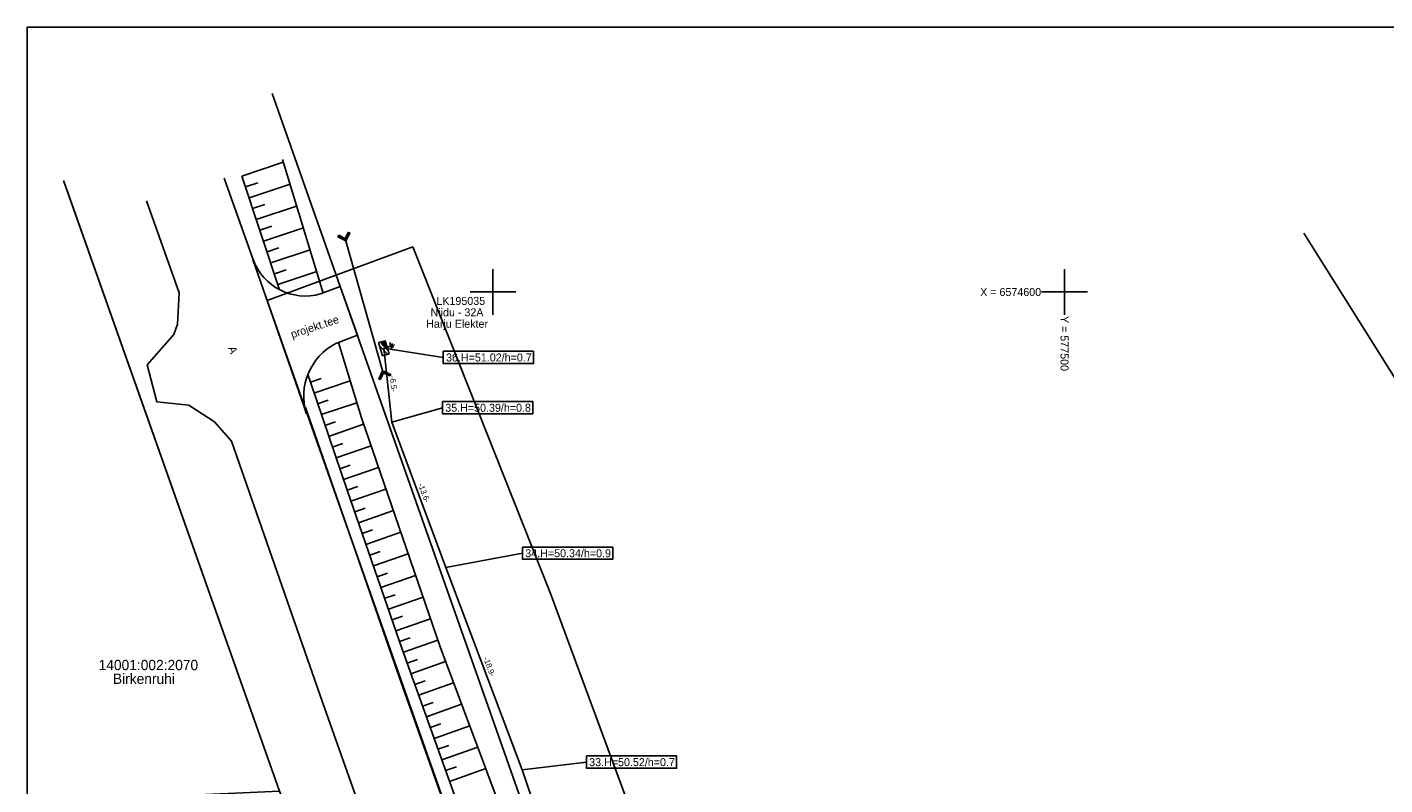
# Model space of a CAD drawing. Extents: x 577409 to 577599, y 6574248 to 6574623.
# Drawn here: x 577409.3 to 577528, y 6574556.9 to 6574623.2 of the extents above; entities that cross this region are included whole.
import ezdxf

# ---------------------------------------------------------------- set-up
doc = ezdxf.new("R2010")
doc.units = 0
for name, color, linetype in [('ABIJOONIS', 7, 'Continuous'), ('ELRAJATISMP', 7, 'Continuous'), ('JOONSIDE', 7, 'Continuous'), ('MOOTPIIR', 7, 'Continuous'), ('MPKAABEL', 7, 'Continuous'), ('PIIR', 7, 'Continuous'), ('RELJEEF', 7, 'Continuous'), ('TEE', 7, 'Continuous'), ('TRUUP', 7, 'Continuous'), ('VORK', 7, 'Continuous'), ('VORMISTUS', 7, 'Continuous')]:
    doc.layers.add(name, color=color, linetype=linetype)

msp = doc.modelspace()

# ---------------------------------------------------------------- linework, layer by layer
at = {"layer": 'ABIJOONIS'}
for points in [[(577429.01, 6574602.85), (577433.68, 6574589.36)], [(577436.25, 6574595.48), (577438.15, 6574596.21), (577436.65, 6574600.47), (577434.93, 6574599.84)], [(577440.45, 6574595.08), (577445.65, 6574594.27)], [(577441.15, 6574588.61), (577445.59, 6574589.87)], [(577445.88, 6574575.9), (577452.58, 6574577.14)], [(577452.56, 6574558.19), (577458.18, 6574558.86)]]:
    msp.add_lwpolyline(points, dxfattribs=at)
for points in [[(577445.65, 6574594.81), (577453.54, 6574594.81), (577453.54, 6574593.73), (577445.65, 6574593.73)], [(577445.59, 6574590.41), (577453.48, 6574590.41), (577453.48, 6574589.33), (577445.59, 6574589.33)], [(577452.58, 6574577.68), (577460.48, 6574577.68), (577460.48, 6574576.61), (577452.58, 6574576.61)], [(577458.18, 6574559.4), (577466.07, 6574559.4), (577466.07, 6574558.32), (577458.18, 6574558.32)]]:
    msp.add_lwpolyline(points, close=True, dxfattribs=at)
for centre, radius, start, end in [((577433.59, 6574604.52), 4.87, 200.1111, 285.9744), ((577438.63, 6574590.88), 5.18, 117.3721, 197.0226)]:
    msp.add_arc(centre, radius, start, end, dxfattribs=at)
at = {"layer": 'ELRAJATISMP'}
for p, q in [((577440.56, 6574595.74), (577439.99, 6574595.57)), ((577439.99, 6574595.57), (577440.34, 6574594.42)), ((577440.08, 6574595.28), (577440.77, 6574594.55)), ((577440.15, 6574595.6), (577440.14, 6574595.61)), ((577440.14, 6574595.61), (577440.82, 6574594.89)), ((577440.17, 6574595.57), (577440.16, 6574595.62)), ((577440.2, 6574595.54), (577440.18, 6574595.62)), ((577440.23, 6574595.52), (577440.19, 6574595.63)), ((577440.25, 6574595.49), (577440.21, 6574595.63)), ((577440.28, 6574595.46), (577440.22, 6574595.64)), ((577440.3, 6574595.43), (577440.24, 6574595.64)), ((577440.33, 6574595.41), (577440.26, 6574595.65)), ((577440.36, 6574595.38), (577440.27, 6574595.65)), ((577440.38, 6574595.35), (577440.29, 6574595.66)), ((577440.41, 6574595.33), (577440.3, 6574595.66)), ((577440.43, 6574595.3), (577440.32, 6574595.67)), ((577440.46, 6574595.27), (577440.34, 6574595.67)), ((577440.49, 6574595.24), (577440.35, 6574595.68)), ((577440.51, 6574595.22), (577440.37, 6574595.68)), ((577440.54, 6574595.19), (577440.39, 6574595.69)), ((577440.56, 6574595.16), (577440.4, 6574595.69)), ((577440.59, 6574595.13), (577440.42, 6574595.7)), ((577440.61, 6574595.11), (577440.43, 6574595.7)), ((577440.64, 6574595.08), (577440.45, 6574595.71)), ((577440.67, 6574595.05), (577440.47, 6574595.71)), ((577440.69, 6574595.02), (577440.48, 6574595.72)), ((577440.72, 6574595), (577440.5, 6574595.72)), ((577440.74, 6574594.97), (577440.51, 6574595.73)), ((577440.77, 6574594.94), (577440.53, 6574595.73)), ((577440.8, 6574594.91), (577440.55, 6574595.74)), ((577440.91, 6574594.6), (577440.56, 6574595.74)), ((577440.34, 6574594.42), (577440.91, 6574594.6))]:
    msp.add_line(p, q, dxfattribs=at)
at = {"layer": 'MOOTPIIR'}
msp.add_lwpolyline([(577547.26, 6574279.56), (577575.84, 6574323.15), (577538.54, 6574379.31), (577507.52, 6574431.61), (577455.05, 6574573.61), (577442.98, 6574603.95), (577430.24, 6574599.26), (577474, 6574475.2), (577505.6, 6574401.44), (577533.34, 6574358.6), (577556.31, 6574324.4), (577533.84, 6574288.02)], close=True, dxfattribs=at)
at = {"layer": 'MPKAABEL'}
for points in [[(577440.74, 6574595.17), (577441.06, 6574595.27)], [(577440.97, 6574595.57), (577441.15, 6574594.96)], [(577441.15, 6574595.49), (577441.26, 6574595.14)], [(577441.33, 6574595.4), (577441.36, 6574595.31)], [(577526.12, 6574387.08), (577519.82, 6574398.23), (577515.12, 6574404.99), (577512.36, 6574407.04), (577508.23, 6574415.1), (577502.06, 6574426), (577500.02, 6574430.77), (577496.84, 6574438.01), (577493.61, 6574445.63), (577490.21, 6574454.23), (577488.35, 6574457.88), (577485.51, 6574466.77), (577480.61, 6574479.4), (577476.12, 6574491.04), (577471.34, 6574504.26), (577466.07, 6574519.05), (577461.09, 6574532.35), (577457.19, 6574544.59), (577452.56, 6574558.19), (577445.88, 6574575.9), (577441.15, 6574588.61), (577440.45, 6574595.08)], [(577526.12, 6574387.08), (577519.82, 6574398.23), (577515.12, 6574404.99), (577512.36, 6574407.04), (577508.23, 6574415.1), (577502.06, 6574426), (577500.02, 6574430.77), (577496.84, 6574438.01), (577493.61, 6574445.63), (577490.21, 6574454.23), (577488.35, 6574457.88), (577485.51, 6574466.77), (577480.61, 6574479.4), (577476.12, 6574491.04), (577471.34, 6574504.26), (577466.07, 6574519.05), (577461.09, 6574532.35), (577457.19, 6574544.59), (577452.56, 6574558.19), (577445.88, 6574575.9), (577441.15, 6574588.61), (577440.45, 6574595.08)]]:
    msp.add_lwpolyline(points, dxfattribs=at)
at = {"layer": 'PIIR'}
for points in [[(577430.7, 6574617.36), (577454.8, 6574548.9), (577470.46, 6574504.45), (577478.09, 6574483.51), (577485.56, 6574463.85), (577503.96, 6574421.12), (577514.25, 6574400.53), (577516.92, 6574401.89), (577520.16, 6574395.55), (577527.85, 6574381.74), (577539.29, 6574362.59), (577550.82, 6574344.74), (577560.07, 6574329.82), (577574.04, 6574314.31), (577576.1, 6574312.13), (577591.26, 6574296.13)], [(577412.44, 6574609.75), (577431.32, 6574556.32), (577412.02, 6574555.44)], [(577581, 6574271.94), (577559.71, 6574294.67), (577556.27, 6574291.45), (577550.07, 6574299.19), (577544.77, 6574301.73), (577535.56, 6574323.58), (577492.55, 6574379.32), (577497.67, 6574387.99), (577431.32, 6574556.32), (577412.67, 6574609.11)], [(577589.22, 6574496.44), (577520.94, 6574605.16)]]:
    msp.add_lwpolyline(points, dxfattribs=at)
at = {"layer": 'RELJEEF'}
for p, q in [((577428.04, 6574610.14), (577431.66, 6574611.35)), ((577428.35, 6574609.2), (577429.43, 6574609.55)), ((577428.67, 6574608.25), (577432.25, 6574609.44)), ((577428.98, 6574607.3), (577430.05, 6574607.65)), ((577429.3, 6574606.35), (577432.83, 6574607.52)), ((577429.62, 6574605.4), (577430.67, 6574605.75)), ((577429.93, 6574604.45), (577433.42, 6574605.61)), ((577430.25, 6574603.5), (577431.28, 6574603.85)), ((577430.56, 6574602.55), (577434, 6574603.7)), ((577430.88, 6574601.6), (577431.9, 6574601.94)), ((577431.19, 6574600.65), (577434.59, 6574601.78)), ((577434.03, 6574592.11), (577434.98, 6574592.43)), ((577434.34, 6574591.16), (577437.51, 6574592.22)), ((577434.66, 6574590.21), (577435.6, 6574590.53)), ((577434.97, 6574589.27), (577438.09, 6574590.3)), ((577435.29, 6574588.32), (577436.22, 6574588.64)), ((577435.62, 6574587.37), (577438.68, 6574588.43)), ((577435.95, 6574586.43), (577436.87, 6574586.75)), ((577436.28, 6574585.48), (577439.34, 6574586.54)), ((577436.6, 6574584.54), (577437.52, 6574584.86)), ((577436.93, 6574583.59), (577439.99, 6574584.65)), ((577437.26, 6574582.65), (577438.17, 6574582.97)), ((577437.58, 6574581.7), (577440.64, 6574582.76)), ((577437.91, 6574580.76), (577438.83, 6574581.08)), ((577438.24, 6574579.81), (577441.29, 6574580.87)), ((577438.57, 6574578.87), (577439.48, 6574579.19)), ((577438.89, 6574577.92), (577441.94, 6574578.98)), ((577439.22, 6574576.98), (577440.13, 6574577.29)), ((577439.55, 6574576.03), (577442.59, 6574577.09)), ((577439.88, 6574575.09), (577440.79, 6574575.4)), ((577440.2, 6574574.14), (577443.24, 6574575.19)), ((577440.53, 6574573.2), (577441.44, 6574573.51)), ((577440.86, 6574572.25), (577443.89, 6574573.3)), ((577441.18, 6574571.31), (577442.09, 6574571.62)), ((577441.51, 6574570.36), (577444.54, 6574571.41)), ((577441.84, 6574569.42), (577442.75, 6574569.73)), ((577442.17, 6574568.47), (577445.19, 6574569.52)), ((577442.49, 6574567.53), (577443.4, 6574567.84)), ((577442.83, 6574566.59), (577445.86, 6574567.67)), ((577443.17, 6574565.65), (577444.08, 6574565.97)), ((577443.5, 6574564.71), (577446.56, 6574565.8)), ((577443.84, 6574563.76), (577444.76, 6574564.09)), ((577444.18, 6574562.82), (577447.26, 6574563.93)), ((577444.52, 6574561.88), (577445.45, 6574562.21)), ((577444.85, 6574560.94), (577447.97, 6574562.05)), ((577445.19, 6574560), (577446.13, 6574560.33)), ((577445.53, 6574559.06), (577448.67, 6574560.18)), ((577445.86, 6574558.12), (577446.81, 6574558.45)), ((577446.2, 6574557.17), (577449.37, 6574558.31))]:
    msp.add_line(p, q, dxfattribs=at)
for points in [[(577431.59, 6574611.6), (577435.16, 6574599.91)], [(577431.34, 6574600.2), (577428.04, 6574610.14)], [(577436.48, 6574595.57), (577438.5, 6574588.98), (577445.38, 6574568.96), (577453.56, 6574547.14), (577461.46, 6574525.42), (577469.08, 6574504.59), (577473.09, 6574491.98), (577481.57, 6574470.38), (577489.03, 6574447.09), (577498.28, 6574426.4), (577508.08, 6574405.14), (577509.41, 6574404.2), (577513.94, 6574404.83)], [(577433.81, 6574592.77), (577434.03, 6574592.11), (577437.26, 6574582.65), (577440.2, 6574574.14), (577441.84, 6574569.42), (577442.49, 6574567.53), (577445.53, 6574559.06), (577450.25, 6574545.88), (577454.26, 6574534.57), (577457.61, 6574525.14), (577459.95, 6574518.55), (577462.28, 6574511.95), (577464.29, 6574506.29), (577466.3, 6574500.64), (577467.3, 6574497.81), (577468.97, 6574493.1), (577469.99, 6574490.28), (577471.07, 6574487.48), (577478.06, 6574469.32), (577487.4, 6574446.11), (577496.56, 6574425.02), (577507.05, 6574404.26), (577508.61, 6574402.75), (577513.94, 6574404.83)]]:
    msp.add_lwpolyline(points, dxfattribs=at)
at = {"layer": 'TEE'}
for points in [[(577426.49, 6574609.95), (577429.11, 6574602.57)], [(577496.03, 6574370.72), (577502.99, 6574378.9), (577505.19, 6574381.18), (577505.93, 6574383.26), (577506.11, 6574386.24), (577498.68, 6574400.43), (577488.96, 6574420.49), (577479.65, 6574441.99), (577469.51, 6574467.42), (577462.1, 6574487.32), (577457.19, 6574501.09), (577450.36, 6574520.91), (577443.01, 6574541.7), (577435.1, 6574564.11), (577427.13, 6574586.95), (577425.65, 6574588.64), (577423.4, 6574590.1), (577420.59, 6574590.39), (577419.75, 6574593.63), (577422.09, 6574596.27), (577422.4, 6574597.19), (577422.56, 6574599.92), (577419.69, 6574607.98)], [(577433.61, 6574589.9), (577434.17, 6574588.31), (577441.62, 6574566.81), (577449.09, 6574545.74), (577456.79, 6574523.85), (577464.24, 6574502.97), (577468.8, 6574490.25), (577476.55, 6574469.67), (577486.27, 6574445.45), (577495.46, 6574424.45), (577505.84, 6574403.13), (577507.61, 6574401.66), (577509.74, 6574401.04), (577512.59, 6574401.49), (577514.16, 6574398.29), (577513.03, 6574397.49)]]:
    msp.add_lwpolyline(points, dxfattribs=at)
at = {"layer": 'TRUUP'}
for p, q in [((577436.51, 6574604.97), (577436.44, 6574604.84)), ((577436.44, 6574604.84), (577437.13, 6574604.48)), ((577436.45, 6574604.87), (577436.49, 6574604.82)), ((577436.47, 6574604.91), (577437.1, 6574604.57)), ((577436.47, 6574604.89), (577436.54, 6574604.79)), ((577436.48, 6574604.92), (577436.59, 6574604.76)), ((577436.49, 6574604.94), (577436.64, 6574604.74)), ((577436.51, 6574604.97), (577437.07, 6574604.67)), ((577436.51, 6574604.97), (577436.69, 6574604.71)), ((577436.55, 6574604.94), (577436.74, 6574604.69)), ((577436.6, 6574604.92), (577436.78, 6574604.66)), ((577436.65, 6574604.89), (577436.83, 6574604.63)), ((577436.7, 6574604.87), (577436.88, 6574604.61)), ((577436.75, 6574604.84), (577436.93, 6574604.58)), ((577436.8, 6574604.81), (577436.98, 6574604.56)), ((577436.85, 6574604.79), (577437.03, 6574604.53)), ((577437.07, 6574604.67), (577437.37, 6574605.23)), ((577437.1, 6574604.57), (577437.43, 6574605.2)), ((577437.13, 6574604.48), (577437.49, 6574605.16)), ((577437.13, 6574604.78), (577437.22, 6574604.65)), ((577437.14, 6574604.81), (577437.23, 6574604.68)), ((577437.15, 6574604.83), (577437.24, 6574604.7)), ((577437.17, 6574604.86), (577437.26, 6574604.73)), ((577437.18, 6574604.88), (577437.27, 6574604.75)), ((577437.19, 6574604.91), (577437.28, 6574604.78)), ((577437.21, 6574604.93), (577437.3, 6574604.8)), ((577437.22, 6574604.95), (577437.31, 6574604.82)), ((577437.23, 6574604.98), (577437.32, 6574604.85)), ((577437.24, 6574605), (577437.34, 6574604.87)), ((577437.26, 6574605.03), (577437.35, 6574604.9)), ((577437.27, 6574605.05), (577437.36, 6574604.92)), ((577437.28, 6574605.08), (577437.38, 6574604.95)), ((577437.3, 6574605.1), (577437.39, 6574604.97)), ((577437.31, 6574605.13), (577437.4, 6574605)), ((577437.32, 6574605.15), (577437.42, 6574605.02)), ((577437.34, 6574605.18), (577437.43, 6574605.05)), ((577437.35, 6574605.2), (577437.44, 6574605.07)), ((577437.36, 6574605.23), (577437.46, 6574605.1)), ((577437.37, 6574605.23), (577437.49, 6574605.16)), ((577437.41, 6574605.21), (577437.47, 6574605.12)), ((577437.45, 6574605.18), (577437.48, 6574605.15)), ((577436.9, 6574604.76), (577437.08, 6574604.5)), ((577436.95, 6574604.74), (577437.13, 6574604.48)), ((577436.99, 6574604.71), (577437.14, 6574604.5)), ((577437.04, 6574604.68), (577437.15, 6574604.53)), ((577437.07, 6574604.68), (577437.17, 6574604.55)), ((577437.09, 6574604.71), (577437.18, 6574604.58)), ((577437.1, 6574604.73), (577437.19, 6574604.6)), ((577437.11, 6574604.76), (577437.2, 6574604.63)), ((577440.35, 6574593.1), (577440.02, 6574592.39)), ((577440.38, 6574593.01), (577440.09, 6574592.36)), ((577440.42, 6574592.91), (577440.15, 6574592.33)), ((577440.35, 6574592.77), (577440.25, 6574592.9)), ((577440.36, 6574592.8), (577440.27, 6574592.92)), ((577440.38, 6574592.82), (577440.28, 6574592.95)), ((577440.39, 6574592.85), (577440.29, 6574592.97)), ((577440.4, 6574592.88), (577440.3, 6574593)), ((577440.41, 6574592.9), (577440.31, 6574593.02)), ((577440.44, 6574592.9), (577440.32, 6574593.05)), ((577440.49, 6574592.88), (577440.33, 6574593.08)), ((577441.06, 6574592.78), (577440.35, 6574593.1)), ((577440.54, 6574592.86), (577440.35, 6574593.1)), ((577441.03, 6574592.72), (577440.38, 6574593.01)), ((577440.59, 6574592.83), (577440.4, 6574593.08)), ((577441, 6574592.65), (577440.42, 6574592.91)), ((577440.64, 6574592.81), (577440.45, 6574593.06)), ((577440.69, 6574592.79), (577440.5, 6574593.03)), ((577440.75, 6574592.76), (577440.55, 6574593.01)), ((577440.8, 6574592.74), (577440.6, 6574592.99)), ((577440.85, 6574592.72), (577440.65, 6574592.97)), ((577440.9, 6574592.7), (577440.7, 6574592.94)), ((577440.95, 6574592.67), (577440.75, 6574592.92)), ((577441, 6574592.65), (577440.8, 6574592.9)), ((577440.15, 6574592.33), (577440.02, 6574592.39)), ((577440.06, 6574592.38), (577440.03, 6574592.41)), ((577440.11, 6574592.35), (577440.04, 6574592.44)), ((577440.16, 6574592.34), (577440.06, 6574592.46)), ((577440.17, 6574592.37), (577440.07, 6574592.49)), ((577440.18, 6574592.39), (577440.08, 6574592.52)), ((577440.19, 6574592.42), (577440.09, 6574592.54)), ((577440.2, 6574592.44), (577440.1, 6574592.57)), ((577440.21, 6574592.47), (577440.11, 6574592.59)), ((577440.23, 6574592.49), (577440.13, 6574592.62)), ((577440.24, 6574592.52), (577440.14, 6574592.64)), ((577440.25, 6574592.54), (577440.15, 6574592.67)), ((577440.26, 6574592.57), (577440.16, 6574592.69)), ((577440.27, 6574592.59), (577440.17, 6574592.72)), ((577440.28, 6574592.62), (577440.18, 6574592.74)), ((577440.3, 6574592.65), (577440.2, 6574592.77)), ((577440.31, 6574592.67), (577440.21, 6574592.8)), ((577440.32, 6574592.7), (577440.22, 6574592.82)), ((577440.33, 6574592.72), (577440.23, 6574592.85)), ((577440.34, 6574592.75), (577440.24, 6574592.87)), ((577441.01, 6574592.68), (577440.85, 6574592.87)), ((577441.02, 6574592.7), (577440.9, 6574592.85)), ((577441.03, 6574592.73), (577440.95, 6574592.83)), ((577441.04, 6574592.75), (577441, 6574592.8)), ((577441, 6574592.65), (577441.06, 6574592.78))]:
    msp.add_line(p, q, dxfattribs=at)
msp.add_lwpolyline([(577440.38, 6574593.01), (577437.1, 6574604.57)], dxfattribs=at)
at = {"layer": 'VORK'}
for p, q in [((577450, 6574602), (577450, 6574598)), ((577500, 6574602), (577500, 6574598)), ((577448, 6574600), (577452, 6574600)), ((577498, 6574600), (577502, 6574600))]:
    msp.add_line(p, q, dxfattribs=at)
at = {"layer": 'VORMISTUS'}
msp.add_lwpolyline([(577599.26, 6574623.18), (577409.26, 6574623.18), (577409.26, 6574247.59), (577599.26, 6574247.59)], close=True, dxfattribs=at)

# ---------------------------------------------------------------- texts
at = {"layer": 'ABIJOONIS'}
msp.add_text('projekt.tee', height=0.7, rotation=18.4349, dxfattribs=at).set_placement((577432.45, 6574595.94))
for s, p in [('36.H=51.02/h=0.7', (577445.9, 6574593.92)), ('35.H=50.39/h=0.8', (577445.83, 6574589.52)), ('34.H=50.34/h=0.9', (577452.83, 6574576.79)), ('33.H=50.52/h=0.7', (577458.42, 6574558.51))]:
    msp.add_text(s, height=0.7, dxfattribs=at).set_placement(p)
at = {"layer": 'ELRAJATISMP'}
for s, p in [('LK195035', (577445.05, 6574598.87)), ('Niidu - 32A', (577444.54, 6574597.87)), ('Harju Elekter', (577444.16, 6574596.87))]:
    msp.add_text(s, height=0.7, dxfattribs=at).set_placement(p)
at = {"layer": 'JOONSIDE'}
for s, rotation, p in [('-6.5-', 276.1186, (577440.97, 6574592.62)), ('-13.6-', 290.4339, (577443.44, 6574583.16)), ('-18.9-', 290.6737, (577449.15, 6574567.95))]:
    msp.add_text(s, height=0.5, rotation=rotation, dxfattribs=at).set_placement(p)
at = {"layer": 'PIIR'}
for s, p in [('14001:002:2070', (577415.51, 6574566.91)), ('Birkenruhi', (577416.76, 6574565.71))]:
    msp.add_text(s, height=0.9, dxfattribs=at).set_placement(p)
at = {"layer": 'TEE'}
msp.add_text('A', height=0.7, rotation=290.3045, dxfattribs=at).set_placement((577426.82, 6574595.09))
at = {"layer": 'VORK'}
msp.add_text('X = 6574600', height=0.7, dxfattribs=at).set_placement((577492.62, 6574599.65))
msp.add_text('Y = 577500 ', height=0.7, rotation=270, dxfattribs=at).set_placement((577499.65, 6574597.9))

doc.saveas('drawing.dxf')
